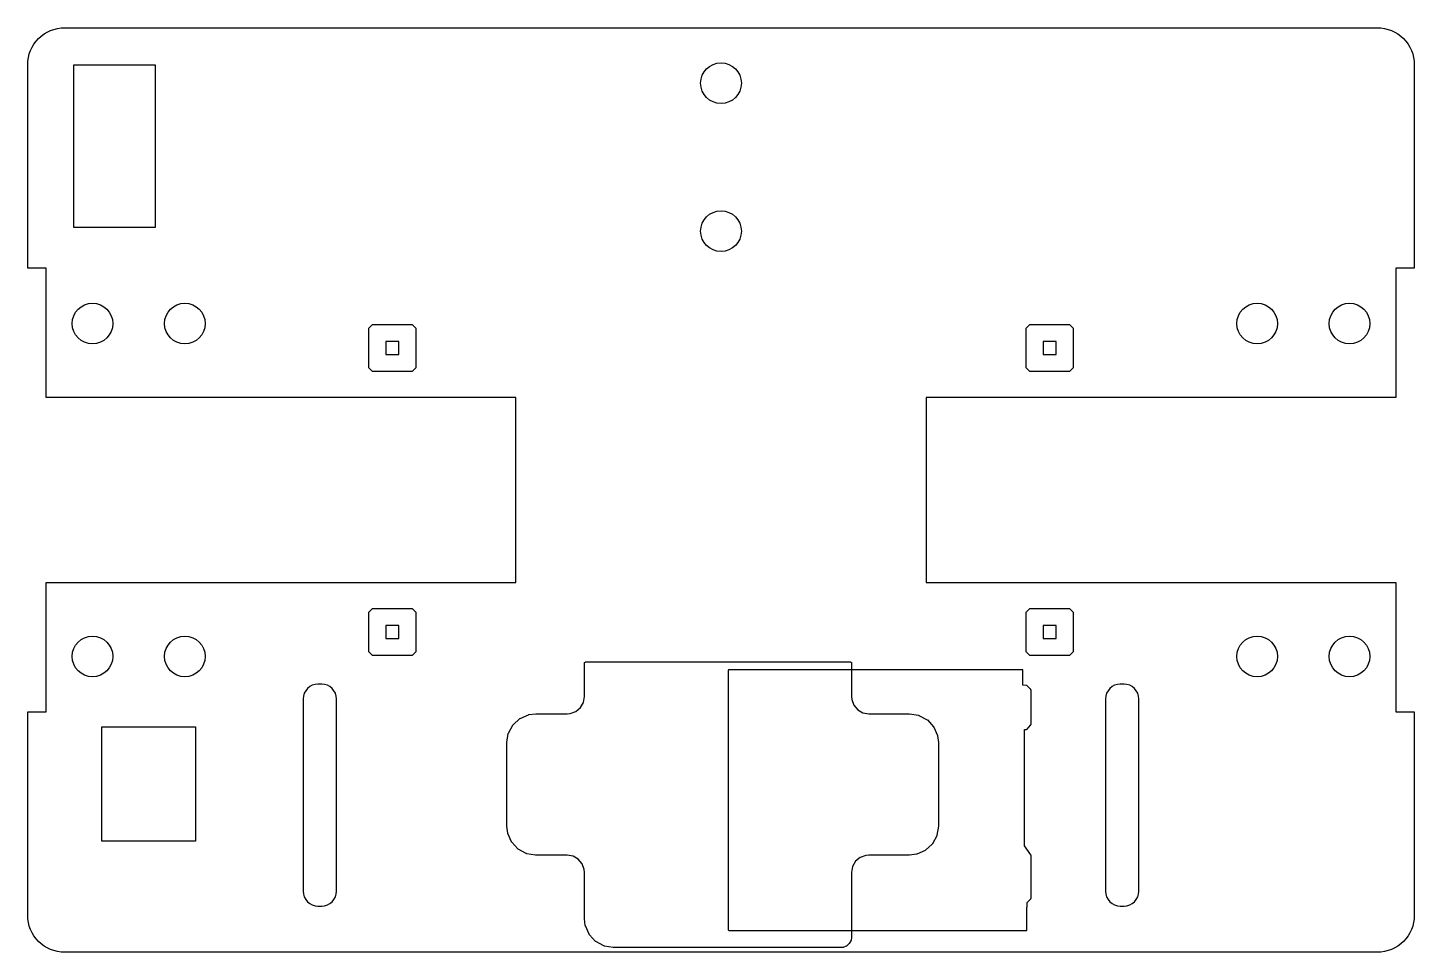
# Model space of a CAD drawing. Header units: millimetres. Extents: x -37.5 to 37.5, y -25 to 25.
import ezdxf

# ---------------------------------------------------------------- set-up
doc = ezdxf.new("R2010")
doc.units = ezdxf.units.MM
doc.layers.get('0').update_dxf_attribs({"linetype": 'CONTINUOUS'})

msp = doc.modelspace()

# ---------------------------------------------------------------- linework, layer by layer
for points in [[(-35.5, -25, -0.414214), (-37.5, -23), (-37.5, -12), (-36.5, -12), (-36.5, -5), (-11.1, -5), (-11.1, 5), (-36.5, 5), (-36.5, 12), (-37.5, 12), (-37.5, 23, -0.414214), (-35.5, 25), (35.5, 25, -0.414214), (37.5, 23), (37.5, 12), (36.5, 12), (36.5, 5), (11.1, 5), (11.1, -5), (36.5, -5), (36.5, -12), (37.5, -12), (37.5, -23, -0.414214), (35.5, -25)], [(-20.8, -21.7), (-20.8, -11.3, 0.414214), (-21.6, -10.5), (-21.8, -10.5, 0.414214), (-22.6, -11.3), (-22.6, -21.7, 0.414214), (-21.8, -22.5), (-21.6, -22.5, 0.414214)], [(22.6, -21.7), (22.6, -11.3, 0.414214), (21.8, -10.5), (21.6, -10.5, 0.414214), (20.8, -11.3), (20.8, -21.7, 0.414214), (21.6, -22.5), (21.8, -22.5, 0.414214)]]:
    msp.add_lwpolyline(points, format="xyb", close=True)
for points in [[(-35, 23), (-30.6, 23), (-30.6, 14.2), (-35, 14.2)], [(-16.71, 8.95), (-16.51, 8.75), (-16.51, 6.61), (-16.71, 6.41), (-18.85, 6.41), (-19.05, 6.61), (-19.05, 8.75), (-18.85, 8.95)], [(18.85, 8.95), (19.05, 8.75), (19.05, 6.61), (18.85, 6.41), (16.71, 6.41), (16.51, 6.61), (16.51, 8.75), (16.71, 8.95)], [(-18.13, 7.33), (-17.43, 7.33), (-17.43, 8.03), (-18.13, 8.03)], [(17.43, 7.33), (18.13, 7.33), (18.13, 8.03), (17.43, 8.03)], [(-16.51, -8.75), (-16.71, -8.95), (-18.85, -8.95), (-19.05, -8.75), (-19.05, -6.61), (-18.85, -6.41), (-16.71, -6.41), (-16.51, -6.61)], [(19.05, -8.75), (18.85, -8.95), (16.71, -8.95), (16.51, -8.75), (16.51, -6.61), (16.71, -6.41), (18.85, -6.41), (19.05, -6.61)], [(-17.43, -7.33), (-18.13, -7.33), (-18.13, -8.03), (-17.43, -8.03)], [(18.13, -7.33), (17.43, -7.33), (17.43, -8.03), (18.13, -8.03)], [(7.063, -20.681), (7.063, -24.181), (7.062, -24.188), (7.032, -24.359), (7.023, -24.383), (6.936, -24.533), (6.919, -24.553), (6.786, -24.665), (6.764, -24.678), (6.601, -24.737), (6.591, -24.739), (6.581, -24.742), (6.498, -24.749), (6.495, -24.75), (-5.819, -24.75), (-5.825, -24.748), (-6.31, -24.668), (-6.323, -24.664), (-6.328, -24.662), (-6.333, -24.66), (-6.767, -24.426), (-6.778, -24.419), (-6.782, -24.414), (-6.786, -24.411), (-7.121, -24.049), (-7.129, -24.039), (-7.131, -24.033), (-7.134, -24.028), (-7.333, -23.578), (-7.338, -23.566), (-7.338, -23.561), (-7.339, -23.557), (-7.386, -23.186), (-7.387, -23.181), (-7.387, -20.678), (-7.401, -20.517), (-7.512, -20.213), (-7.718, -19.967), (-7.996, -19.806), (-8.319, -19.75), (-10.019, -19.75), (-10.025, -19.748), (-10.51, -19.668), (-10.523, -19.664), (-10.528, -19.662), (-10.533, -19.66), (-10.967, -19.426), (-10.978, -19.419), (-10.982, -19.414), (-10.986, -19.411), (-11.321, -19.049), (-11.329, -19.039), (-11.331, -19.033), (-11.334, -19.028), (-11.533, -18.578), (-11.538, -18.566), (-11.538, -18.561), (-11.539, -18.557), (-11.586, -18.186), (-11.587, -18.181), (-11.587, -13.668), (-11.586, -13.662), (-11.505, -13.176), (-11.502, -13.164), (-11.499, -13.159), (-11.497, -13.153), (-11.263, -12.72), (-11.256, -12.709), (-11.252, -12.705), (-11.248, -12.7), (-10.886, -12.366), (-10.876, -12.358), (-10.871, -12.355), (-10.866, -12.352), (-10.415, -12.153), (-10.403, -12.149), (-10.399, -12.149), (-10.394, -12.147), (-10.023, -12.1), (-10.019, -12.1), (-8.315, -12.1), (-8.155, -12.086), (-7.85, -11.975), (-7.604, -11.768), (-7.444, -11.491), (-7.387, -11.168), (-7.387, -9.361), (-7.385, -9.355), (-7.384, -9.349), (-7.38, -9.343), (-7.378, -9.336), (-7.374, -9.331), (-7.37, -9.326), (-7.365, -9.321), (-7.361, -9.316), (-7.355, -9.313), (-7.35, -9.309), (-7.344, -9.306), (-7.338, -9.303), (-7.331, -9.302), (-7.325, -9.3), (7.001, -9.3), (7.008, -9.302), (7.014, -9.303), (7.02, -9.306), (7.026, -9.309), (7.031, -9.313), (7.037, -9.316), (7.041, -9.321), (7.046, -9.326), (7.05, -9.331), (7.054, -9.336), (7.056, -9.343), (7.06, -9.349), (7.061, -9.355), (7.063, -9.361), (7.063, -11.171), (7.077, -11.332), (7.188, -11.636), (7.394, -11.882), (7.672, -12.043), (7.995, -12.1), (10.195, -12.1), (10.201, -12.101), (10.686, -12.181), (10.699, -12.185), (10.704, -12.188), (10.71, -12.189), (11.143, -12.423), (11.154, -12.43), (11.158, -12.435), (11.162, -12.438), (11.497, -12.8), (11.505, -12.81), (11.507, -12.816), (11.51, -12.821), (11.71, -13.271), (11.714, -13.283), (11.714, -13.288), (11.715, -13.292), (11.762, -13.663), (11.763, -13.668), (11.763, -18.181), (11.762, -18.187), (11.681, -18.673), (11.678, -18.685), (11.675, -18.69), (11.673, -18.696), (11.439, -19.13), (11.432, -19.14), (11.428, -19.144), (11.424, -19.149), (11.062, -19.483), (11.052, -19.491), (11.047, -19.494), (11.042, -19.497), (10.591, -19.696), (10.579, -19.7), (10.575, -19.701), (10.57, -19.702), (10.199, -19.749), (10.195, -19.75), (7.991, -19.75), (7.831, -19.764), (7.526, -19.874), (7.28, -20.081), (7.12, -20.359)], [(16.324, -9.726), (0.429, -9.726), (0.424, -9.728), (0.418, -9.729), (0.414, -9.732), (0.409, -9.733), (0.405, -9.737), (0.4, -9.74), (0.397, -9.744), (0.392, -9.747), (0.39, -9.752), (0.386, -9.756), (0.385, -9.761), (0.382, -9.765), (0.381, -9.771), (0.379, -9.776), (0.379, -23.767), (0.381, -23.772), (0.382, -23.777), (0.385, -23.782), (0.386, -23.787), (0.39, -23.791), (0.392, -23.795), (0.397, -23.799), (0.4, -23.803), (0.405, -23.806), (0.409, -23.809), (0.414, -23.811), (0.418, -23.814), (0.424, -23.814), (0.429, -23.816), (16.548, -23.816), (16.548, -22.561), (16.569, -22.541), (16.569, -22.301), (16.75, -22.121), (16.756, -22.115), (16.76, -22.109), (16.764, -22.102), (16.765, -22.099), (16.766, -22.097), (16.768, -22.089), (16.77, -22.082), (16.769, -22.074), (16.769, -19.774), (16.77, -19.772), (16.769, -19.764), (16.769, -19.761), (16.769, -19.759), (16.768, -19.751), (16.767, -19.748), (16.766, -19.745), (16.763, -19.739), (16.762, -19.737), (16.76, -19.734), (16.756, -19.727), (16.754, -19.726), (16.419, -19.238), (16.419, -12.946), (16.507, -12.946), (16.516, -12.947), (16.523, -12.945), (16.53, -12.944), (16.533, -12.942), (16.536, -12.941), (16.542, -12.937), (16.548, -12.933), (16.554, -12.926), (16.75, -12.72), (16.756, -12.715), (16.76, -12.708), (16.765, -12.701), (16.765, -12.699), (16.766, -12.697), (16.768, -12.689), (16.77, -12.68), (16.769, -12.673), (16.769, -10.819), (16.77, -10.811), (16.768, -10.803), (16.766, -10.795), (16.765, -10.793), (16.764, -10.791), (16.76, -10.784), (16.756, -10.777), (16.75, -10.772), (16.548, -10.57), (16.324, -10.561)], [(-33.5, -12.8), (-28.42, -12.8), (-28.42, -19), (-33.5, -19)]]:
    msp.add_lwpolyline(points, close=True)
for centre in [(0, 22), (0, 14), (-34, 9), (-29, 9), (29, 9), (34, 9), (-34, -9), (-29, -9), (29, -9), (34, -9)]:
    msp.add_circle(centre, 1.1)

doc.saveas('drawing.dxf')
